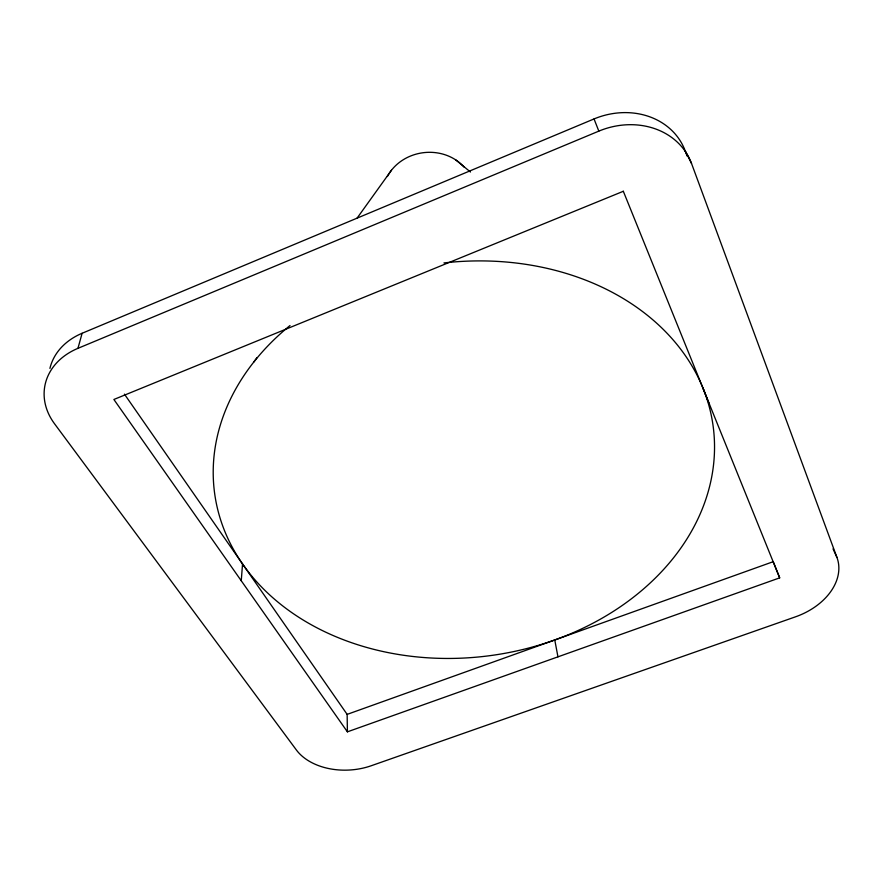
<?xml version="1.0" encoding="UTF-8"?>
<svg xmlns="http://www.w3.org/2000/svg" width="883" height="883" viewBox="0 0 883 883"><rect width="100%" height="100%" fill="white"/><g stroke="black" fill="none" stroke-linecap="round" stroke-linejoin="round"><path stroke-width="1.32" d="M241.258 580.771L242.538 563.972M77.958 348.332L82.108 333.277L594.038 118.94A71.976 62.538 -23.2 0 1 685.197 150.894L691.51 163.421L836.952 557.46A60.474 42.914 -17.1 0 1 795.451 616.842L371.224 765.749A56.843 39.095 -3.2 0 1 296.401 750.009L54.514 423.741A69.68 55.154 9.2 0 1 77.958 348.332L598.829 131.125A73.234 63.267 -22.8 0 1 691.51 163.421M253.752 362.085L256.964 357.626M357.041 218.189L391.467 170.231M623.199 191.335L113.885 399.48L347.405 731.841L779.678 577.857L773.243 561.676L347.14 714.38L347.405 731.841M455.606 159.812L470.473 172.019M124.437 394.149L347.14 714.38M833.022 548.851L836.952 557.46M623.266 191.136L779.678 577.857M703.023 388.211L708.972 403.2M594.038 118.94L598.829 131.125M685.197 150.894L687.106 156.07M554.767 639.976L557.957 656.842M49.923 368.399A68.543 54.636 9.5 0 1 82.108 333.277M443.939 262.935A251.512 197.715 -7.6 0 1 708.762 489.668A251.512 197.715 -7.6 0 1 341.566 639.005A251.512 197.715 -7.6 0 1 290.01 325.54M387.394 176.501A45.397 40.541 -7.6 0 1 464.105 167.119"/></g></svg>
